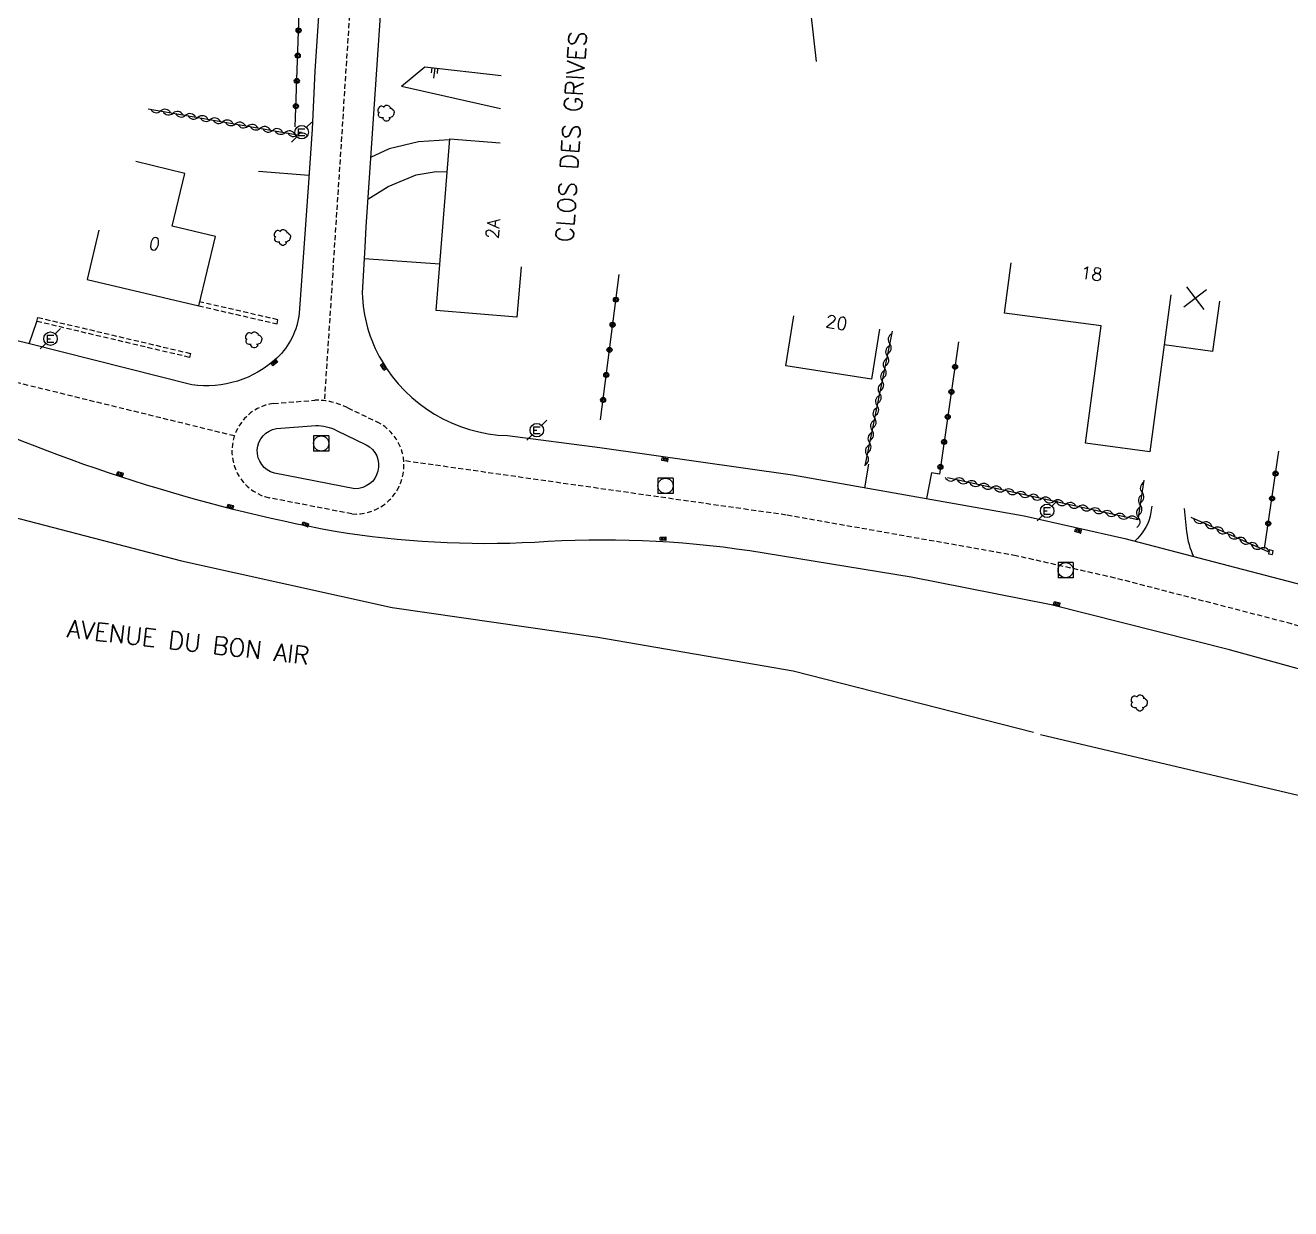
# Model space of a CAD drawing. Header units: millimetres. Extents: x 184000 to 185001, y 129000 to 130000.
# Drawn here: x 184586.4 to 184711.6, y 129733.9 to 129851 of the extents above; entities that cross this region are included whole.
import ezdxf
from ezdxf.enums import TextEntityAlignment as Align

# ---------------------------------------------------------------- set-up
doc = ezdxf.new("R2010")
doc.units = ezdxf.units.MM
doc.linetypes.add('DASHED', pattern=[0.75, 0.5, -0.25])
doc.layers.get('0').update_dxf_attribs({"linetype": 'CONTINUOUS'})
for name, color, linetype in [('W0001', 6, 'DASHED'), ('W0008', 7, 'CONTINUOUS'), ('W0100', 7, 'CONTINUOUS'), ('W0112', 1, 'DASHED'), ('W0211', 2, 'CONTINUOUS'), ('W0300', 7, 'CONTINUOUS'), ('W0310', 3, 'CONTINUOUS'), ('W0322', 7, 'CONTINUOUS'), ('W0330', 7, 'CONTINUOUS'), ('W0334', 7, 'CONTINUOUS'), ('W0400', 7, 'CONTINUOUS'), ('W0420', 7, 'CONTINUOUS'), ('W0471', 7, 'CONTINUOUS'), ('W0989', 7, 'CONTINUOUS'), ('W0991', 7, 'CONTINUOUS'), ('W1102', 7, 'CONTINUOUS')]:
    doc.layers.add(name, color=color, linetype=linetype)
doc.styles.get("Standard").update_dxf_attribs({"font": 'romans.shx', "width": 0.85})

# ---------------------------------------------------------------- blocks, each defined once
blk = doc.blocks.new('t310o')
at = {"color": 0, "linetype": 'Continuous'}
for centre, start, end in [((-0.5, 0.38), 216.8699, 323.1304), ((0.5, -0.37), 36.8699, 143.1303)]:
    blk.add_arc(centre, 0.625, start, end, dxfattribs=at)
blk = doc.blocks.new('T420')
for p, q in [((0.75, 0.75), (-0.75, 0.75)), ((-0.75, 0.75), (-0.75, -0.75)), ((0.75, 0.75), (0.75, -0.75)), ((0.75, -0.75), (-0.75, -0.75))]:
    blk.add_line(p, q)
blk.add_ellipse((0, 0), major_axis=(-0.53, 0.53), ratio=1, start_param=3.926991, end_param=10.210176)
blk = doc.blocks.new('T471')
for p, q in [((-0.333334, 0.333334), (-0.333334, -0.333334)), ((-0.333334, 0.333334), (0.333334, 0.333334)), ((-0.333334, 0), (0, 0)), ((0.500001, 0.500001), (1.000002, 1.000002)), ((-0.500001, -0.500001), (-1.000002, -1.000002)), ((-0.333334, -0.333334), (0.333334, -0.333334))]:
    blk.add_line(p, q)
blk.add_ellipse((0, 0), major_axis=(0.471405, 0.471405), ratio=1, start_param=5.4977871438, end_param=11.780972451)
blk = doc.blocks.new('T400')
for p, q in [((-0.15, 0.3), (0.15, 0.3)), ((-0.15, -0.25), (-0.15, 0.3)), ((-0.15, 0.15), (0.15, 0.15)), ((-0.15, 0), (0.15, 0)), ((0.15, 0.3), (0.15, -0.25)), ((-0.15, -0.15), (0.15, -0.15)), ((-0.15, -0.25), (-0.15, -0.3)), ((-0.15, -0.3), (0.15, -0.3)), ((0.15, -0.3), (0.15, -0.25))]:
    blk.add_line(p, q)
blk = doc.blocks.new('t322o')
at = {"color": 0, "linetype": 'Continuous'}
for radius in [0.25, 0.15]:
    blk.add_circle((0, 0), radius, dxfattribs=at)
blk = doc.blocks.new('T300')
for p, q in [((-0.8, 0.51), (-0.86, 0.34)), ((-0.86, 0.34), (-0.86, 0.17)), ((-0.86, 0.17), (-0.74, 0.06)), ((-0.69, 0.63), (-0.8, 0.51)), ((-0.8, -0.06), (-0.74, 0.06)), ((-0.74, 0.06), (-0.69, 0.11)), ((-0.57, 0.69), (-0.69, 0.63)), ((-0.46, 0.69), (-0.57, 0.69)), ((-0.29, 0.63), (-0.46, 0.69)), ((-0.29, 0.63), (-0.17, 0.74)), ((-0.23, 0.57), (-0.29, 0.63)), ((-0.17, 0.74), (-0.06, 0.8)), ((-0.06, 0.8), (0.06, 0.8)), ((0.06, 0.8), (0.23, 0.74)), ((0.23, 0.74), (0.34, 0.63)), ((0.34, 0.63), (0.4, 0.51)), ((0.46, 0.46), (0.34, 0.46)), ((0.4, 0.51), (0.4, 0.46)), ((0.57, 0.4), (0.46, 0.46)), ((0.57, 0.4), (0.69, 0.29)), ((0.69, 0.29), (0.74, 0.17)), ((0.74, 0.06), (0.69, -0.17)), ((0.74, 0.17), (0.74, 0.06)), ((-0.8, -0.17), (-0.8, -0.06)), ((-0.8, -0.23), (-0.8, -0.17)), ((-0.74, -0.34), (-0.8, -0.23)), ((-0.69, -0.4), (-0.74, -0.34)), ((-0.51, -0.46), (-0.69, -0.4)), ((-0.4, -0.46), (-0.51, -0.46)), ((-0.4, -0.46), (-0.34, -0.46)), ((-0.34, -0.46), (-0.34, -0.4)), ((-0.34, -0.51), (-0.34, -0.46)), ((-0.29, -0.63), (-0.34, -0.51)), ((-0.17, -0.74), (-0.29, -0.63)), ((-0.06, -0.8), (-0.17, -0.74)), ((0.06, -0.8), (-0.06, -0.8)), ((0.17, -0.74), (0.06, -0.8)), ((0.23, -0.69), (0.17, -0.74)), ((0.29, -0.46), (0.23, -0.46)), ((0.29, -0.63), (0.23, -0.69)), ((0.46, -0.4), (0.29, -0.46)), ((0.34, -0.51), (0.29, -0.63)), ((0.34, -0.51), (0.34, -0.46)), ((0.57, -0.34), (0.46, -0.4)), ((0.63, -0.29), (0.57, -0.34)), ((0.69, -0.17), (0.63, -0.29))]:
    blk.add_line(p, q)
blk = doc.blocks.new('t211o')
at = {"color": 0, "linetype": 'Continuous'}
for p, q in [((-0.29, 0.5), (-0.29, 0)), ((0, 1), (0, 0)), ((0.29, 0.5), (0.29, 0))]:
    blk.add_line(p, q, dxfattribs=at)
blk = doc.blocks.new('t991o')
at = {"color": 0, "linetype": 'Continuous'}
for p, q in [((-1, 1), (1, -1)), ((-1, -1), (1, 1))]:
    blk.add_line(p, q, dxfattribs=at)

msp = doc.modelspace()

# ---------------------------------------------------------------- linework, layer by layer
at = {"layer": 'W0001'}
for points in [[(184607.11, 129810.37), (184568.44, 129819.84), (184556.54, 129822.74), (184527.69, 129828.9), (184503.26, 129833.42), (184489.69, 129835.9), (184454.74, 129842.4, -0.099899), (184437.5, 129849.61, -0.108862), (184425.35, 129862.52, -0.173956), (184417.93, 129901.1), (184425.5, 129934.98), (184433.91, 129972.81, -0.18796), (184441.73, 129981.12), (184455.72, 129990.6), (184469.67, 130000)], [(184607.11, 129810.37), (184568.44, 129819.84), (184556.54, 129822.74), (184527.69, 129828.9), (184503.26, 129833.42), (184489.69, 129835.9), (184454.74, 129842.4, -0.099899), (184437.5, 129849.61, -0.108862), (184425.35, 129862.52, -0.173956), (184417.93, 129901.1), (184425.5, 129934.98), (184433.91, 129972.81, -0.18796), (184441.73, 129981.12), (184455.72, 129990.6), (184469.67, 130000)], [(184477.65, 129907.15), (184492.55, 129904.86), (184530.85, 129899.29, 0.060458), (184552.09, 129901.37), (184558.82, 129902.07, -0.167521), (184571.35, 129897.27), (184596.09, 129880.43, 0.017409), (184612.77, 129872.04, -0.229307), (184618.72, 129855.69), (184616, 129813.86)], [(184477.65, 129907.15), (184492.55, 129904.86), (184530.85, 129899.29, 0.060458), (184552.09, 129901.37), (184558.82, 129902.07, -0.167521), (184571.35, 129897.27), (184596.09, 129880.43, 0.017409), (184612.77, 129872.04, -0.229307), (184618.72, 129855.69), (184616, 129813.86)], [(184876.43, 129748.17, 0.06547), (184803.24, 129763.61), (184795.55, 129765.12), (184788.47, 129766.8), (184779.62, 129769.41), (184765.13, 129774.18), (184758.39, 129776.5), (184746.07, 129781.09), (184734.48, 129785.04), (184723.26, 129788.5), (184711.66, 129791.78), (184694.2, 129796.32), (184684.42, 129798.52), (184661.66, 129802.55), (184623.85, 129807.92)], [(184876.43, 129748.17, 0.06547), (184803.24, 129763.61), (184795.55, 129765.12), (184788.47, 129766.8), (184779.62, 129769.41), (184765.13, 129774.18), (184758.39, 129776.5), (184746.07, 129781.09), (184734.48, 129785.04), (184723.26, 129788.5), (184711.66, 129791.78), (184694.2, 129796.32), (184684.42, 129798.52), (184661.66, 129802.55), (184623.85, 129807.92)]]:
    msp.add_lwpolyline(points, format="xyb", dxfattribs=at)
msp.add_lwpolyline([(184621.26, 129811.74, -0.815794), (184618.73, 129802.66), (184610.53, 129804.25, -0.83287), (184610.98, 129813.59), (184615.06, 129813.9, -0.12423), (184618.32, 129813.15)], format="xyb", close=True, dxfattribs=at)
msp.add_lwpolyline([(184621.26, 129811.74, -0.815794), (184618.73, 129802.66), (184610.53, 129804.25, -0.83287), (184610.98, 129813.59), (184615.06, 129813.9, -0.12423), (184618.32, 129813.15)], format="xyb", close=True, dxfattribs=at)
at = {"layer": 'W0008'}
for points in [[(184722.01, 129784.66), (184705.5, 129789.2), (184687.89, 129793.65), (184674.02, 129796.4), (184658.09, 129799, 0.054522), (184636.81, 129799.84, -0.053076), (184617.06, 129800.91, -0.062447), (184577.9, 129813.38), (184554.33, 129819.15), (184529.37, 129824.48), (184504.15, 129829.16), (184456.25, 129838.02, -0.137741), (184430.57, 129850.01, -0.119192), (184417.31, 129869.84, -0.12906), (184414.09, 129901.88), (184421.82, 129936.48), (184429.96, 129973.18, -0.18894), (184433.38, 129979.06), (184448.08, 129989.06, -0.079977), (184450.17, 129989.84, 0.082022), (184452.08, 129990.56), (184454.59, 129992.26, 0.198076), (184459.02, 130000, 0.06443)], [(184722.01, 129784.66), (184705.5, 129789.2), (184687.89, 129793.65), (184674.02, 129796.4), (184658.09, 129799, 0.054522), (184636.81, 129799.84, -0.053076), (184617.06, 129800.91, -0.062447), (184577.9, 129813.38), (184554.33, 129819.15), (184529.37, 129824.48), (184504.15, 129829.16), (184456.25, 129838.02, -0.137741), (184430.57, 129850.01, -0.119192), (184417.31, 129869.84, -0.12906), (184414.09, 129901.88), (184421.82, 129936.48), (184429.96, 129973.18, -0.18894), (184433.38, 129979.06), (184448.08, 129989.06, -0.079977), (184450.17, 129989.84, 0.082022), (184452.08, 129990.56), (184454.59, 129992.26, 0.198076), (184459.02, 130000, 0.06443)], [(184574.01, 129891.94), (184606.63, 129870.08), (184610.69, 129867.18, -0.041158), (184613.38, 129864.4, -0.214165), (184615.68, 129855.89), (184615.07, 129846.44), (184614.79, 129840.72), (184614.39, 129834.94), (184613.5, 129822.53, -0.183281), (184611.3, 129818.08, -0.225165), (184602.9, 129815.41), (184586.84, 129819.47), (184569.39, 129823.75)], [(184574.01, 129891.94), (184606.63, 129870.08), (184610.69, 129867.18, -0.041158), (184613.38, 129864.4, -0.214165), (184615.68, 129855.89), (184615.07, 129846.44), (184614.79, 129840.72), (184614.39, 129834.94), (184613.5, 129822.53, -0.183281), (184611.3, 129818.08, -0.225165), (184602.9, 129815.41), (184586.84, 129819.47), (184569.39, 129823.75)], [(184690.43, 129875.8), (184690.44, 129875.81), (184678.22, 129873.27), (184670.84, 129871.74, -0.024693), (184667.2, 129871.24, -0.049154), (184656.62, 129871.34), (184648.59, 129872.22), (184637.49, 129873.31), (184632.47, 129873.52, 0.201366), (184626.15, 129870.77, 0.214231), (184622.29, 129862.89), (184621.85, 129856.83), (184620.11, 129831.05), (184619.99, 129829.04), (184619.74, 129824.51, 0.123402), (184621.64, 129817.86, 0.259124), (184634.11, 129810.4), (184643.23, 129809.23), (184662.29, 129806.52), (184685.21, 129802.46), (184695.15, 129800.22), (184712.71, 129795.66)], [(184690.43, 129875.8), (184690.44, 129875.81), (184678.22, 129873.27), (184670.84, 129871.74, -0.024693), (184667.2, 129871.24, -0.049154), (184656.62, 129871.34), (184648.59, 129872.22), (184637.49, 129873.31), (184632.47, 129873.52, 0.201366), (184626.15, 129870.77, 0.214231), (184622.29, 129862.89), (184621.85, 129856.83), (184620.11, 129831.05), (184619.99, 129829.04), (184619.74, 129824.51, 0.123402), (184621.64, 129817.86, 0.259124), (184634.11, 129810.4), (184643.23, 129809.23), (184662.29, 129806.52), (184685.21, 129802.46), (184695.15, 129800.22), (184712.71, 129795.66)], [(184620.14, 129809.5, -0.788768), (184619.03, 129805.15), (184611.06, 129806.7, -0.814746), (184611.26, 129811.1), (184615.17, 129811.4, -0.122259), (184617.2, 129810.91), (184620.14, 129809.5)], [(184620.14, 129809.5, -0.788768), (184619.03, 129805.15), (184611.06, 129806.7, -0.814746), (184611.26, 129811.1), (184615.17, 129811.4, -0.122259), (184617.2, 129810.91), (184620.14, 129809.5)]]:
    msp.add_lwpolyline(points, format="xyb", dxfattribs=at)
for points in [[(184611.3, 129818.08), (184611.3, 129818.08)], [(184611.3, 129818.08), (184611.3, 129818.08)], [(184621.64, 129817.86), (184621.64, 129817.86)], [(184621.64, 129817.86), (184621.64, 129817.86)], [(184607.27, 129815.76), (184607.27, 129815.76)], [(184607.27, 129815.76), (184607.27, 129815.76)], [(184626.13, 129813.01), (184626.13, 129813.01)], [(184626.13, 129813.01), (184626.13, 129813.01)], [(184616.26, 129811.27), (184616.26, 129811.27)], [(184616.26, 129811.27), (184616.26, 129811.27)], [(184609.38, 129809.09), (184609.38, 129809.09)], [(184609.38, 129809.09), (184609.38, 129809.09)], [(184621.29, 129806.83), (184621.29, 129806.83)], [(184621.29, 129806.83), (184621.29, 129806.83)], [(184628.33, 129799.79), (184628.33, 129799.79)], [(184628.33, 129799.79), (184628.33, 129799.79)], [(184636.81, 129799.84), (184636.81, 129799.84)], [(184636.81, 129799.84), (184636.81, 129799.84)], [(184648.99, 129799.93), (184648.99, 129799.93)], [(184648.99, 129799.93), (184648.99, 129799.93)]]:
    msp.add_lwpolyline(points, dxfattribs=at)
at = {"layer": 'W0100'}
for points in [[(184675.68, 129860.86), (184675.14, 129865.83), (184668.77, 129865.14), (184670.08, 129853.04), (184664.09, 129852.39), (184664.63, 129847.42)], [(184675.68, 129860.86), (184675.14, 129865.83), (184668.77, 129865.14), (184670.08, 129853.04), (184664.09, 129852.39), (184664.63, 129847.42)], [(184635.45, 129827.09), (184635.03, 129822.11), (184627.06, 129822.78), (184628.4, 129839.76), (184633.38, 129839.36)], [(184635.45, 129827.09), (184635.03, 129822.11), (184627.06, 129822.78), (184628.4, 129839.76), (184633.38, 129839.36)], [(184593.69, 129830.72), (184592.53, 129825.86), (184603.57, 129823.24), (184605.23, 129830.09), (184600.94, 129831.13), (184602.2, 129836.33), (184597.34, 129837.51)], [(184593.69, 129830.72), (184592.53, 129825.86), (184603.57, 129823.24), (184605.23, 129830.09), (184600.94, 129831.13), (184602.2, 129836.33), (184597.34, 129837.51)], [(184602.2, 129836.33), (184602.2, 129836.33)], [(184602.2, 129836.33), (184602.2, 129836.33)], [(184704.52, 129823.69), (184703.85, 129818.73), (184699.05, 129819.37), (184697.64, 129808.8), (184691.29, 129809.65), (184692.84, 129821.25), (184683.25, 129822.53), (184683.91, 129827.49)], [(184704.52, 129823.69), (184703.85, 129818.73), (184699.05, 129819.37), (184697.64, 129808.8), (184691.29, 129809.65), (184692.84, 129821.25), (184683.25, 129822.53), (184683.91, 129827.49)], [(184670.91, 129820.92), (184670.12, 129815.98), (184661.64, 129817.32), (184662.42, 129822.26)], [(184670.91, 129820.92), (184670.12, 129815.98), (184661.64, 129817.32), (184662.42, 129822.26)], [(184683.25, 129822.53), (184683.25, 129822.53)], [(184683.25, 129822.53), (184683.25, 129822.53)], [(184703.85, 129818.73), (184703.85, 129818.73)], [(184703.85, 129818.73), (184703.85, 129818.73)]]:
    msp.add_lwpolyline(points, dxfattribs=at)
at = {"layer": 'W0112'}
msp.add_lwpolyline([(184603.57, 129823.24), (184611.34, 129821.46), (184611.4, 129821.87), (184603.66, 129823.62)], dxfattribs=at)
msp.add_lwpolyline([(184603.57, 129823.24), (184611.34, 129821.46), (184611.4, 129821.87), (184603.66, 129823.62)], dxfattribs=at)
for points in [[(184587.66, 129822.09), (184602.75, 129818.53), (184602.75, 129818.53), (184602.66, 129818.14), (184587.57, 129821.7)], [(184587.66, 129822.09), (184602.75, 129818.53), (184602.75, 129818.53), (184602.66, 129818.14), (184587.57, 129821.7)], [(184709.38, 129798.71), (184709.78, 129798.65), (184709.84, 129799.02), (184709.44, 129799.09)], [(184709.38, 129798.71), (184709.78, 129798.65), (184709.84, 129799.02), (184709.44, 129799.09)]]:
    msp.add_lwpolyline(points, close=True, dxfattribs=at)
at = {"layer": 'W0211'}
msp.add_line((184623.63, 129844.97), (184633.43, 129842.76), dxfattribs=at)
msp.add_line((184623.63, 129844.97), (184633.43, 129842.76), dxfattribs=at)
msp.add_lwpolyline([(184623.63, 129844.97), (184625.95, 129846.87), (184633.47, 129846.01)], dxfattribs=at)
msp.add_lwpolyline([(184623.63, 129844.97), (184625.95, 129846.87), (184633.47, 129846.01)], dxfattribs=at)
at = {"layer": 'W0310'}
for p, q in [((184598.58, 129842.72), (184613.73, 129840.09)), ((184598.58, 129842.72), (184613.73, 129840.09)), ((184672.16, 129820.72), (184669.45, 129807.43)), ((184672.16, 129820.72), (184669.45, 129807.43)), ((184709.34, 129798.9), (184701.74, 129802.31)), ((184709.34, 129798.9), (184701.74, 129802.31))]:
    msp.add_line(p, q, dxfattribs=at)
msp.add_lwpolyline([(184697.05, 129806.01), (184696.46, 129802.08), (184677.63, 129806.23)], dxfattribs=at)
msp.add_lwpolyline([(184697.05, 129806.01), (184696.46, 129802.08), (184677.63, 129806.23)], dxfattribs=at)
at = {"layer": 'W0322'}
for p, q in [((184643.32, 129811.95), (184645.15, 129826.33)), ((184643.32, 129811.95), (184645.15, 129826.33)), ((184708.98, 129799.23), (184710.41, 129808.85)), ((184708.98, 129799.23), (184710.41, 129808.85))]:
    msp.add_line(p, q, dxfattribs=at)
for points in [[(184613.12, 129840.96), (184613.61, 129855.08), (184611.89, 129855), (184608.48, 129853.63)], [(184613.12, 129840.96), (184613.61, 129855.08), (184611.89, 129855), (184608.48, 129853.63)], [(184678.73, 129819.68), (184676.82, 129806.59), (184676.04, 129806.72)], [(184678.73, 129819.68), (184676.82, 129806.59), (184676.04, 129806.72)]]:
    msp.add_lwpolyline(points, dxfattribs=at)
at = {"layer": 'W0330'}
for points in [[(184443.59, 129833.2), (184477.36, 129825.86), (184500.04, 129819.78), (184581.97, 129803.2), (184601.88, 129798.03), (184622.72, 129793.4), (184643.06, 129790.46), (184662.36, 129787.14), (184686.12, 129781.08)], [(184443.59, 129833.2), (184477.36, 129825.86), (184500.04, 129819.78), (184581.97, 129803.2), (184601.88, 129798.03), (184622.72, 129793.4), (184643.06, 129790.46), (184662.36, 129787.14), (184686.12, 129781.08)], [(184686.84, 129780.84), (184727.44, 129771.27), (184756.95, 129763.77), (184787.86, 129755.74), (184820.9, 129747.48), (184838.22, 129743.48), (184863.87, 129738.7), (184891.01, 129733.94)], [(184686.84, 129780.84), (184727.44, 129771.27), (184756.95, 129763.77), (184787.86, 129755.74), (184820.9, 129747.48), (184838.22, 129743.48), (184863.87, 129738.7), (184891.01, 129733.94)]]:
    msp.add_lwpolyline(points, dxfattribs=at)
at = {"layer": 'W0334'}
for p, q in [((184609.48, 129836.56), (184614.47, 129836.15)), ((184609.48, 129836.56), (184614.47, 129836.15)), ((184619.93, 129827.93), (184627.42, 129827.39)), ((184619.93, 129827.93), (184627.42, 129827.39)), ((184586.81, 129819.48), (184587.57, 129821.7)), ((184586.81, 129819.48), (184587.57, 129821.7)), ((184669.45, 129805.25), (184669.86, 129807.58)), ((184669.45, 129805.25), (184669.86, 129807.58)), ((184676.04, 129806.72), (184675.55, 129804.17)), ((184676.04, 129806.72), (184675.55, 129804.17))]:
    msp.add_line(p, q, dxfattribs=at)
for points in [[(184628.39, 129839.66), (184625.32, 129839.45), (184622.41, 129838.78), (184620.57, 129837.9)], [(184628.39, 129839.66), (184625.32, 129839.45), (184622.41, 129838.78), (184620.57, 129837.9)], [(184620.29, 129833.78), (184622.3, 129835.04), (184625.09, 129836.19), (184627.07, 129836.52), (184628.14, 129836.5)], [(184620.29, 129833.78), (184622.3, 129835.04), (184625.09, 129836.19), (184627.07, 129836.52), (184628.14, 129836.5)], [(184697.33, 129801.51), (184697.33, 129801.51)], [(184697.33, 129801.51), (184697.33, 129801.51)], [(184696.16, 129799.99), (184696.16, 129799.99)], [(184696.16, 129799.99), (184696.16, 129799.99)]]:
    msp.add_lwpolyline(points, dxfattribs=at)
for points in [[(184697.83, 129803.43), (184697.68, 129802.42, -0.14809), (184696.14, 129799.97)], [(184697.83, 129803.43), (184697.68, 129802.42, -0.14809), (184696.14, 129799.97)], [(184701.02, 129803.2), (184701.28, 129800.88, 0.086397), (184701.96, 129798.45, 0.084097)], [(184701.02, 129803.2), (184701.28, 129800.88, 0.086397), (184701.96, 129798.45, 0.084097)]]:
    msp.add_lwpolyline(points, format="xyb", dxfattribs=at)
at = {"layer": 'W1102'}
msp.add_lwpolyline([(184699.71, 129824.33), (184699.05, 129819.37)], dxfattribs=at)
msp.add_lwpolyline([(184699.71, 129824.33), (184699.05, 129819.37)], dxfattribs=at)

# ---------------------------------------------------------------- block references
at = {"layer": 'W0211', "rotation": 173.5371688817816}
msp.add_blockref('t211o', (184626.95, 129846.75), dxfattribs=at)
msp.add_blockref('t211o', (184626.95, 129846.75), dxfattribs=at)
at = {"layer": 'W0300'}
for p in [(184622.15, 129842.29), (184622.15, 129842.29), (184611.9, 129830), (184611.9, 129830), (184609.07, 129819.87), (184609.07, 129819.87), (184696.64, 129783.95), (184696.64, 129783.95)]:
    msp.add_blockref('T300', p, dxfattribs=at)
at = {"layer": 'W0310'}
for p, rotation in [((184599.81, 129842.51), 350.1710545121284), ((184599.81, 129842.51), 350.1710545121284), ((184601.04, 129842.29), 350.1710545121284), ((184601.04, 129842.29), 350.1710545121284), ((184602.27, 129842.08), 350.1710545121284), ((184602.27, 129842.08), 350.1710545121284), ((184603.5, 129841.87), 350.1710545121284), ((184603.5, 129841.87), 350.1710545121284), ((184604.73, 129841.65), 350.1710545121284), ((184604.73, 129841.65), 350.1710545121284), ((184605.97, 129841.44), 350.1710545121284), ((184605.97, 129841.44), 350.1710545121284), ((184607.2, 129841.23), 350.1710545121284), ((184607.2, 129841.23), 350.1710545121284), ((184608.43, 129841.01), 350.1710545121284), ((184608.43, 129841.01), 350.1710545121284), ((184609.66, 129840.8), 350.1710545121284), ((184609.66, 129840.8), 350.1710545121284), ((184610.89, 129840.59), 350.1710545121284), ((184610.89, 129840.59), 350.1710545121284), ((184612.12, 129840.37), 350.1710545121284), ((184612.12, 129840.37), 350.1710545121284), ((184613.36, 129840.16), 350.1710545121284), ((184613.36, 129840.16), 350.1710545121284), ((184671.91, 129819.49), 258.4532876372435), ((184671.91, 129819.49), 258.4532876372435), ((184671.66, 129818.27), 258.4532876372435), ((184671.66, 129818.27), 258.4532876372435), ((184671.41, 129817.04), 258.4532876372435), ((184671.41, 129817.04), 258.4532876372435), ((184671.16, 129815.82), 258.4532876372435), ((184671.16, 129815.82), 258.4532876372435), ((184670.91, 129814.59), 258.4532876372435), ((184670.91, 129814.59), 258.4532876372435), ((184670.66, 129813.37), 258.4532876372435), ((184670.66, 129813.37), 258.4532876372435), ((184670.41, 129812.14), 258.4532876372435), ((184670.41, 129812.14), 258.4532876372435), ((184669.91, 129809.69), 258.4532876372435), ((184669.91, 129809.69), 258.4532876372435), ((184670.16, 129810.92), 258.4532876372435), ((184670.16, 129810.92), 258.4532876372435), ((184669.66, 129808.47), 258.4532876372435), ((184669.66, 129808.47), 258.4532876372435), ((184678.38, 129806.07), 167.5580437783546), ((184678.38, 129806.07), 167.5580437783546), ((184679.6, 129805.8), 167.5580437783546), ((184679.6, 129805.8), 167.5580437783546), ((184680.82, 129805.53), 167.5580437783546), ((184680.82, 129805.53), 167.5580437783546), ((184682.04, 129805.26), 167.5580437783546), ((184682.04, 129805.26), 167.5580437783546), ((184696.87, 129804.78), 261.4541355613217), ((184696.87, 129804.78), 261.4541355613217), ((184683.26, 129804.99), 167.5580437783546), ((184683.26, 129804.99), 167.5580437783546), ((184684.48, 129804.72), 167.5580437783546), ((184684.48, 129804.72), 167.5580437783546), ((184685.7, 129804.45), 167.5580437783546), ((184685.7, 129804.45), 167.5580437783546), ((184686.92, 129804.18), 167.5580437783546), ((184686.92, 129804.18), 167.5580437783546), ((184696.68, 129803.54), 261.4541355613217), ((184696.68, 129803.54), 261.4541355613217), ((184688.14, 129803.91), 167.5580437783546), ((184688.14, 129803.91), 167.5580437783546), ((184689.36, 129803.64), 167.5580437783546), ((184689.36, 129803.64), 167.5580437783546), ((184690.58, 129803.38), 167.5580437783546), ((184690.58, 129803.38), 167.5580437783546), ((184691.8, 129803.11), 167.5580437783546), ((184691.8, 129803.11), 167.5580437783546), ((184693.02, 129802.84), 167.5580437783546), ((184693.02, 129802.84), 167.5580437783546), ((184696.49, 129802.31), 261.4541355613217), ((184696.49, 129802.31), 261.4541355613217), ((184694.24, 129802.57), 167.5580437783546), ((184694.24, 129802.57), 167.5580437783546), ((184695.47, 129802.3), 167.5580437783546), ((184695.47, 129802.3), 167.5580437783546), ((184702.88, 129801.8), 155.8527883237371), ((184702.88, 129801.8), 155.8527883237371), ((184704.03, 129801.29), 155.8527883237371), ((184704.03, 129801.29), 155.8527883237371), ((184705.17, 129800.77), 155.8527883237371), ((184705.17, 129800.77), 155.8527883237371), ((184706.31, 129800.26), 155.8527883237371), ((184706.31, 129800.26), 155.8527883237371), ((184707.45, 129799.75), 155.8527883237371), ((184707.45, 129799.75), 155.8527883237371), ((184708.59, 129799.24), 155.8527883237371), ((184708.59, 129799.24), 155.8527883237371)]:
    msp.add_blockref('t310o', p, dxfattribs=dict(at, rotation=rotation))
at = {"layer": 'W0322'}
for p, rotation in [((184613.45, 129850.48), 87.9968286544503), ((184613.45, 129850.48), 87.9968286544503), ((184613.37, 129847.99), 87.9968286544503), ((184613.37, 129847.99), 87.9968286544503), ((184613.28, 129845.49), 87.9968286544503), ((184613.28, 129845.49), 87.9968286544503), ((184613.19, 129842.99), 87.9968286544503), ((184613.19, 129842.99), 87.9968286544503), ((184644.83, 129823.85), 82.75917116448213), ((184644.83, 129823.85), 82.75917116448213), ((184644.51, 129821.37), 82.75917116448213), ((184644.51, 129821.37), 82.75917116448213), ((184644.2, 129818.89), 82.75917116448213), ((184644.2, 129818.89), 82.75917116448213), ((184678.37, 129817.21), 261.7243259908229), ((184678.37, 129817.21), 261.7243259908229), ((184643.88, 129816.41), 82.75917116448213), ((184643.88, 129816.41), 82.75917116448213), ((184678.01, 129814.73), 261.7243259908229), ((184678.01, 129814.73), 261.7243259908229), ((184643.57, 129813.93), 82.75917116448213), ((184643.57, 129813.93), 82.75917116448213), ((184677.65, 129812.26), 261.7243259908229), ((184677.65, 129812.26), 261.7243259908229), ((184677.29, 129809.78), 261.7243259908229), ((184677.29, 129809.78), 261.7243259908229), ((184676.93, 129807.31), 261.7243259908229), ((184676.93, 129807.31), 261.7243259908229), ((184710.08, 129806.65), 81.5290556948029), ((184710.08, 129806.65), 81.5290556948029), ((184709.72, 129804.18), 81.5290556948029), ((184709.72, 129804.18), 81.5290556948029), ((184709.35, 129801.71), 81.5290556948029), ((184709.35, 129801.71), 81.5290556948029)]:
    msp.add_blockref('t322o', p, dxfattribs=dict(at, rotation=rotation))
at = {"layer": 'W0400'}
for p, rotation in [((184611.05, 129817.61), 308.3525672528135), ((184611.05, 129817.61), 308.3525672528135), ((184621.85, 129817.22), 32.45725415337603), ((184621.85, 129817.22), 32.45725415337603), ((184649.7, 129808.04), 81.75670227765758), ((184649.7, 129808.04), 81.75670227765758), ((184595.81, 129806.62), 71.41930413705187), ((184595.81, 129806.62), 71.41930413705187), ((184606.72, 129803.4), 73.50773579629393), ((184606.72, 129803.4), 73.50773579629393), ((184614.14, 129801.62), 70.42900015910945), ((184614.14, 129801.62), 70.42900015910945), ((184690.56, 129800.98), 73.56050531599693), ((184690.56, 129800.98), 73.56050531599693), ((184649.51, 129800.2), 90), ((184649.51, 129800.2), 90), ((184688.45, 129793.77), 74.574849960952), ((184688.45, 129793.77), 74.574849960952)]:
    msp.add_blockref('T400', p, dxfattribs=dict(at, rotation=rotation))
at = {"layer": 'W0420'}
for p in [(184615.69, 129809.63), (184615.69, 129809.63), (184649.74, 129805.44), (184649.74, 129805.44), (184689.31, 129797.1), (184689.31, 129797.1)]:
    msp.add_blockref('T420', p, dxfattribs=at)
at = {"layer": 'W0471'}
for p in [(184613.75, 129840.42), (184613.75, 129840.42), (184588.91, 129819.99), (184588.91, 129819.99), (184637.01, 129810.94), (184637.01, 129810.94), (184687.48, 129802.96), (184687.48, 129802.96)]:
    msp.add_blockref('T471', p, dxfattribs=at)
at = {"layer": 'W0991', "rotation": 352.4045126098801}
msp.add_blockref('t991o', (184702.11, 129824.01), dxfattribs=at)
msp.add_blockref('t991o', (184702.11, 129824.01), dxfattribs=at)

# ---------------------------------------------------------------- texts
at = {"layer": 'W0989'}
for s, rotation, p in [('CLOS DES GRIVES', 86.2769, (184640.4, 129839.96)), ('CLOS DES GRIVES', 86.2769, (184640.4, 129839.96)), ('AVENUE DU BON AIR', 353.4559, (184602.56, 129789.99)), ('AVENUE DU BON AIR', 353.4559, (184602.56, 129789.99))]:
    msp.add_text(s, height=1.75, rotation=rotation, dxfattribs=at).set_placement(p, align=Align.MIDDLE)
at = {"layer": 'W0991'}
for s, rotation, p in [('2A', 85.213, (184632.67, 129830.87)), ('2A', 85.213, (184632.67, 129830.87)), ('0', 346.358, (184599.21, 129829.38)), ('0', 346.358, (184599.21, 129829.38)), ('18', 352.4045, (184691.88, 129826.43)), ('18', 352.4045, (184691.88, 129826.43)), ('20', 351.0198, (184666.66, 129821.59)), ('20', 351.0198, (184666.66, 129821.59))]:
    msp.add_text(s, height=1.25, rotation=rotation, dxfattribs=at).set_placement(p, align=Align.MIDDLE)

doc.saveas('drawing.dxf')
